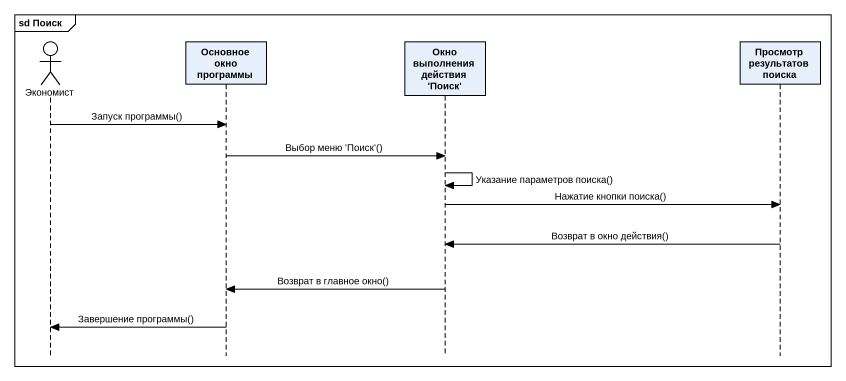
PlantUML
@startuml
mainframe sd Поиск
hide footbox
actor Экономист
participant "Основное окно программы" as Основное_окно_программы
participant "Окно выполнения действия 'Поиск'" as Окно_выполнения_действия
participant "Просмотр результатов поиска" as Просмотр_результатов_поиска

Экономист -> Основное_окно_программы : Запуск программы()
Основное_окно_программы -> Окно_выполнения_действия : Выбор меню 'Поиск'()
Окно_выполнения_действия -> Окно_выполнения_действия : Указание параметров поиска()
Окно_выполнения_действия -> Просмотр_результатов_поиска : Нажатие кнопки поиска()
Просмотр_результатов_поиска -> Окно_выполнения_действия : Возврат в окно действия()
Окно_выполнения_действия -> Основное_окно_программы : Возврат в главное окно()
Основное_окно_программы -> Экономист : Завершение программы()
@enduml
